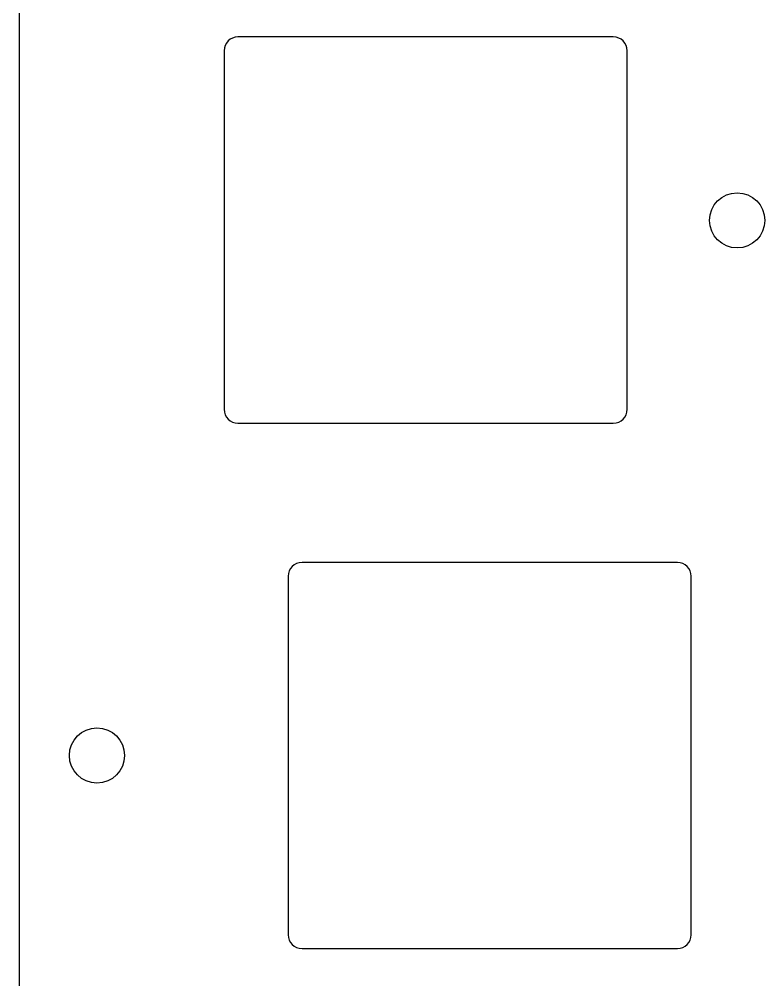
# Model space of a CAD drawing. Header units: millimetres. Extents: x -10 to 277, y -95 to 18.
# Drawn here: x -9.9 to 17.11, y -46.23 to -11.41 of the extents above; entities that cross this region are included whole.
import ezdxf

# ---------------------------------------------------------------- set-up
doc = ezdxf.new("R2010")
doc.units = ezdxf.units.MM
doc.header["$MEASUREMENT"] = 0
doc.layers.add('BLACK', color=7, linetype='CONTINUOUS')
doc.layers.add('Edge.Cuts', color=53, linetype='CONTINUOUS')

msp = doc.modelspace()

# ---------------------------------------------------------------- linework, layer by layer
at = {"layer": 'BLACK', "linetype": 'Continuous'}
for p, q in [((13.94375, -31.1), (0.343751, -31.1)), ((-0.15625, -31.6), (-0.15625, -44.6)), ((14.44375, -44.6), (14.44375, -31.6)), ((0.343751, -45.1), (13.94375, -45.1))]:
    msp.add_line(p, q, dxfattribs=at)
at = {"layer": 'BLACK'}
for centre, radius, start, end in [((0.343751, -31.600001), 0.500001, 90, 179.9998854), ((13.94375, -31.6), 0.5, 0, 90), ((0.343751, -44.599999), 0.500001, 180.0001146, 270), ((13.94375, -44.6), 0.5, 270, 0)]:
    msp.add_arc(centre, radius, start, end, dxfattribs=at)
at = {"layer": 'Edge.Cuts', "linetype": 'Continuous'}
for p, q in [((-9.9, 16.026), (-9.9, -93.226)), ((11.621416, -12.05), (-1.978583, -12.05)), ((-2.478584, -12.550001), (-2.478584, -25.549999)), ((12.121416, -25.55), (12.121416, -12.55)), ((-1.978583, -26.05), (11.621416, -26.05))]:
    msp.add_line(p, q, dxfattribs=at)
at = {"layer": 'Edge.Cuts'}
for centre in [(16.107666, -18.7), (-7.084834, -38.1)]:
    msp.add_circle(centre, 1, dxfattribs=at)
for centre, radius, start, end in [((-1.978583, -12.550001), 0.500001, 90, 180), ((11.621416, -12.55), 0.5, 0, 90), ((-1.978583, -25.549999), 0.500001, 180, 270), ((11.621416, -25.55), 0.5, 270, 0)]:
    msp.add_arc(centre, radius, start, end, dxfattribs=at)

doc.saveas('drawing.dxf')
